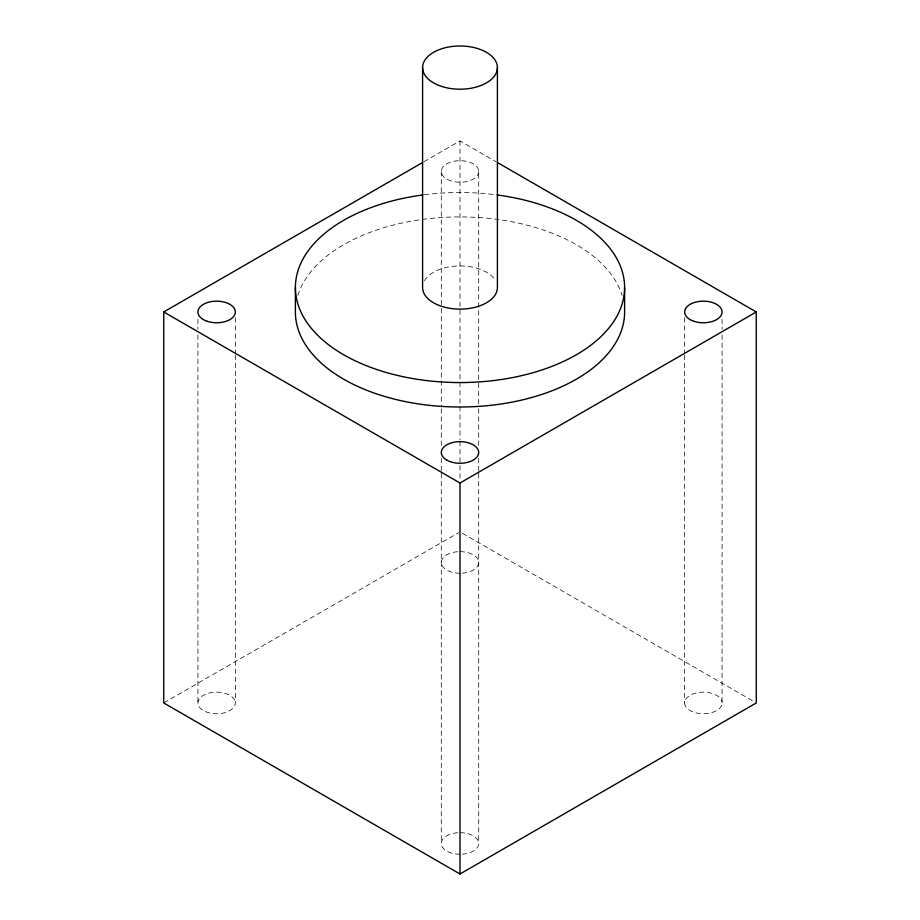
<?xml version="1.0" encoding="UTF-8"?>
<svg xmlns="http://www.w3.org/2000/svg" width="920" height="920" viewBox="0 0 920 920"><rect width="100%" height="100%" fill="white"/><g stroke="black" fill="none" stroke-linecap="round" stroke-linejoin="round"><path stroke-width="0.69" stroke-dasharray="4.6 3.45" d="M423.901 161.748L460 140.909L496.098 161.748M163.725 702.949L458.758 532.611M462.484 533.335L753.79 701.511M722.073 319.148L722.073 329.21M722.073 334.96L722.073 702.949A18.71 10.799 0 0 1 694.013 712.298A18.71 10.799 0 0 1 694.013 693.599A18.71 10.799 0 0 1 722.073 702.949M684.664 317.71L684.664 353.648M684.664 355.085L684.664 702.949M478.71 171.453A18.71 10.799 0 0 1 450.65 180.803A18.71 10.799 0 0 1 450.65 162.104A18.71 10.799 0 0 1 478.71 171.453L478.71 407.192M478.71 408.629L478.71 446.004M478.71 458.217L478.71 472.592M478.71 473.317L478.71 843.456M460 140.909L460 439.898M460 441.335L460 480.148M441.289 171.453L441.289 407.192M441.289 408.629L441.289 446.004M441.289 458.217L441.289 472.592M441.289 473.317L441.289 843.456M235.336 317.71L235.336 353.648M235.336 355.085L235.336 702.949A18.71 10.799 0 0 1 207.276 712.298A18.71 10.799 0 0 1 207.276 693.599A18.71 10.799 0 0 1 235.336 702.949M197.927 319.148L197.927 329.21M197.927 334.96L197.927 702.949M460 832.657A18.71 10.799 0 0 1 478.664 842.743A18.71 10.799 0 0 1 462.438 854.162M460 854.255A18.71 10.799 0 0 1 441.301 843.801A18.71 10.799 0 0 1 458.781 832.68M460 551.643A18.71 10.799 0 0 1 478.664 561.729A18.71 10.799 0 0 1 462.438 573.148M460 573.24A18.71 10.799 0 0 1 441.301 562.787A18.71 10.799 0 0 1 458.781 551.666M297.896 295.435A164.611 95.036 0 0 1 460 216.924A164.611 95.036 0 0 1 622.104 295.435M424.327 194.752A164.611 95.036 0 0 1 495.673 194.752M424.419 280.853A37.41 21.597 0 0 1 460 265.926A37.41 21.597 0 0 1 495.581 280.853"/><path stroke-width="1.38" d="M497.341 162.472L756.274 311.96L756.274 702.949L460 874L163.725 702.949L163.725 311.96L422.659 162.472M163.725 311.96L460 483.011L756.274 311.96M624.611 287.523L624.611 311.96A164.611 95.036 0 0 1 460 406.996A164.611 95.036 0 0 1 295.389 311.96L295.389 287.523M497.409 67.597A37.41 21.597 0 0 1 441.289 86.307A37.41 21.597 0 0 1 441.289 48.898A37.41 21.597 0 0 1 497.409 67.597L497.409 287.523A37.41 21.597 0 0 1 460 309.12A37.41 21.597 0 0 1 422.591 287.523L422.591 67.597M460 483.011L460 874M497.065 194.936A164.611 95.036 0 0 1 595.918 341.136A164.611 95.036 0 0 1 324.082 341.136A164.611 95.036 0 0 1 422.935 194.936M694.013 321.322A18.71 10.799 0 0 0 722.073 311.96A18.71 10.799 0 0 0 694.013 302.611A18.71 10.799 0 0 0 694.013 321.322M207.276 321.322A18.71 10.799 0 0 0 235.336 311.96A18.71 10.799 0 0 0 207.276 302.611A18.71 10.799 0 0 0 207.276 321.322M446.775 460.103A18.71 10.799 0 0 0 478.066 455.262A18.71 10.799 0 0 0 455.159 442.037A18.71 10.799 0 0 0 446.775 460.103"/></g></svg>
